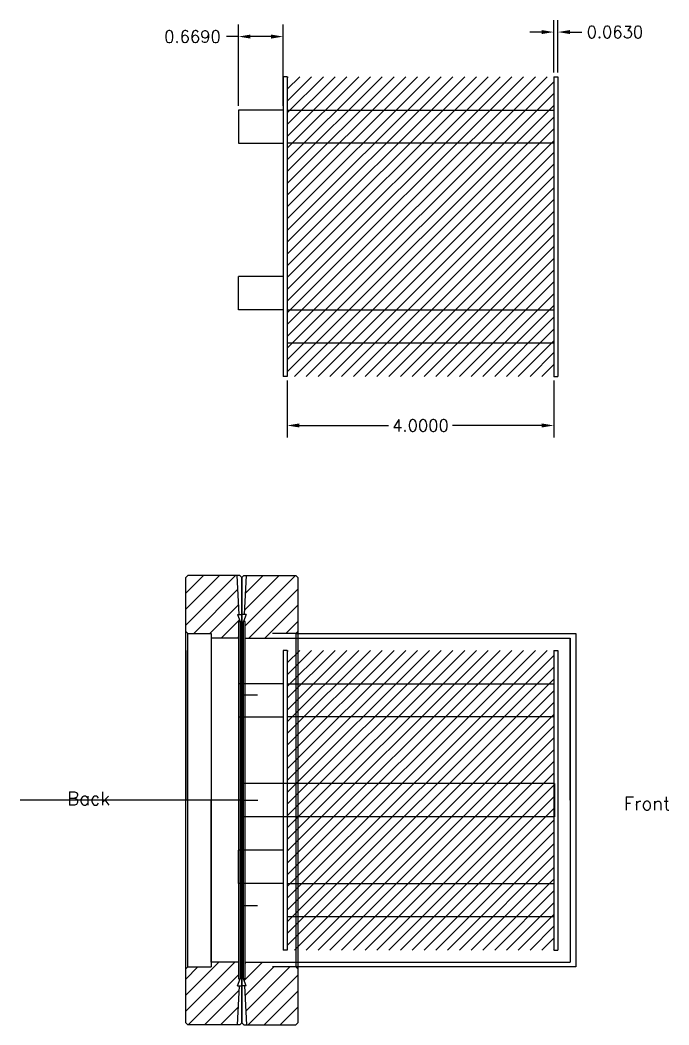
# Model space of a CAD drawing. Header units: inches. Extents: x -33.5 to 38.3, y -28.1 to 10.4.
# Drawn here: x 28.56 to 38.3, y -9.02 to 6.08 of the extents above; entities that cross this region are included whole.
import ezdxf

# ---------------------------------------------------------------- set-up
doc = ezdxf.new("R2010")
doc.units = ezdxf.units.IN
doc.header["$MEASUREMENT"] = 0
doc.styles.get("Standard").update_dxf_attribs({"font": 'txt.shx'})
doc.dimstyles.get("Standard").update_dxf_attribs({"dimtxt": 0.18, "dimasz": 0.18, "dimexe": 0.18, "dimexo": 0.0625, "dimgap": 0.09, "dimtad": 0, "dimtih": 1, "dimtoh": 1, "dimdec": 4, "dimzin": 0, "dimdsep": 46, "dimtxsty": 'Standard', "dimcen": 0.09, "dimadec": 0, "dimazin": 0, "dimtfac": 1, "dimtdec": 4, "dimtofl": 0, "dimtmove": 0, "dimatfit": 3, "dimfxl": 1, "dimtolj": 1, "dimtzin": 0, "dimarcsym": 0})

# ---------------------------------------------------------------- blocks, each defined once
blk = doc.blocks.new('*D5')
at = {"color": 0, "lineweight": -2, "transparency": 16777216}
for p, q in [((31.842, 4.788), (31.842, 6.009)), ((32.511, 4.788), (32.511, 6.009)), ((31.842, 5.829), (31.662, 5.829)), ((32.331, 5.829), (32.022, 5.829))]:
    blk.add_line(p, q, dxfattribs=at)
at = {"color": 0, "transparency": 16777216}
for points in [[(32.022, 5.859), (32.022, 5.799), (31.842, 5.829)], [(32.331, 5.859), (32.331, 5.799), (32.511, 5.829)]]:
    blk.add_solid(points, dxfattribs=at)
at = {"layer": 'Defpoints', "color": 0, "transparency": 16777216}
for p in [(31.842, 5.829), (31.842, 4.726), (32.511, 4.726)]:
    blk.add_point(p, dxfattribs=at)
at = {"color": 0, "transparency": 16777216, "insert": (31.152, 5.829), "char_height": 0.18, "attachment_point": 5}
blk.add_mtext('\\A1;0.6690', dxfattribs=at)
blk = doc.blocks.new('*D6')
at = {"color": 0, "lineweight": -2, "transparency": 16777216}
for p, q in [((36.574, 5.288), (36.574, 6.077)), ((36.637, 5.288), (36.637, 6.077)), ((36.394, 5.897), (36.214, 5.897)), ((36.817, 5.897), (36.997, 5.897))]:
    blk.add_line(p, q, dxfattribs=at)
at = {"color": 0, "transparency": 16777216}
for points in [[(36.394, 5.927), (36.394, 5.867), (36.574, 5.897)], [(36.817, 5.927), (36.817, 5.867), (36.637, 5.897)]]:
    blk.add_solid(points, dxfattribs=at)
at = {"layer": 'Defpoints', "color": 0, "transparency": 16777216}
for p in [(36.637, 5.897), (36.574, 5.226), (36.637, 5.226)]:
    blk.add_point(p, dxfattribs=at)
at = {"color": 0, "transparency": 16777216, "insert": (37.492, 5.897), "char_height": 0.18, "attachment_point": 5}
blk.add_mtext('\\A1;0.0630', dxfattribs=at)
blk = doc.blocks.new('*D7')
at = {"color": 0, "lineweight": -2, "transparency": 16777216}
for p, q in [((32.574, 0.663), (32.574, -0.192)), ((36.574, 0.663), (36.574, -0.192)), ((32.754, -0.012), (34.094, -0.012)), ((36.394, -0.012), (35.054, -0.012))]:
    blk.add_line(p, q, dxfattribs=at)
at = {"color": 0, "transparency": 16777216}
for points in [[(32.754, 0.018), (32.754, -0.042), (32.574, -0.012)], [(36.394, 0.018), (36.394, -0.042), (36.574, -0.012)]]:
    blk.add_solid(points, dxfattribs=at)
at = {"layer": 'Defpoints', "color": 0, "transparency": 16777216}
for p in [(32.574, 0.726), (36.574, 0.726), (32.574, -0.012)]:
    blk.add_point(p, dxfattribs=at)
at = {"color": 0, "transparency": 16777216, "insert": (34.574, -0.012), "char_height": 0.18, "attachment_point": 5}
blk.add_mtext('\\A1;4.0000', dxfattribs=at)

msp = doc.modelspace()

# ---------------------------------------------------------------- hatches: boundary and pattern name
h = msp.add_hatch()
h.set_pattern_fill('ANSI31', color=1)
h.set_pattern_definition([(45, (57.70273, 29.28202), (-0.08838835, 0.08838835), [])])
h.paths.add_polyline_path([(36.57436, 5.22584), (32.57436, 5.22584), (32.57436, 4.72584), (36.57436, 4.72584)])
h.paths.add_polyline_path([(36.57436, 4.72584), (32.57436, 4.72584), (32.57436, 4.22584), (36.57436, 4.22584)])
h.paths.add_polyline_path([(36.57436, 4.22584), (32.57436, 4.22584), (32.57436, 1.72584), (36.57436, 1.72584)])
h.paths.add_polyline_path([(36.57436, 1.72584), (32.57436, 1.72584), (32.57436, 1.22584), (36.57436, 1.22584)])
h.paths.add_polyline_path([(36.57436, 1.22584), (32.57436, 1.22584), (32.57436, 0.72584), (36.57436, 0.72584)])
h = msp.add_hatch()
h.set_pattern_fill('ANSI31', color=1)
h.set_pattern_definition([(45, (57.70273, 20.66536), (-0.08838835, 0.08838835), [])])
h.paths.add_polyline_path([(36.57436, -3.39081), (32.57436, -3.39081), (32.57436, -3.89081), (36.57436, -3.89081)])
h.paths.add_polyline_path([(36.57436, -3.89081), (32.57436, -3.89081), (32.57436, -4.39081), (36.57436, -4.39081)])
h.paths.add_polyline_path([(36.57436, -4.39081), (32.57436, -4.39081), (32.57436, -6.89081), (36.57436, -6.89081)])
h.paths.add_polyline_path([(36.57436, -6.89081), (32.57436, -6.89081), (32.57436, -7.39081), (36.57436, -7.39081)])
h.paths.add_polyline_path([(36.57436, -7.39081), (32.57436, -7.39081), (32.57436, -7.89081), (36.57436, -7.89081)])

# ---------------------------------------------------------------- linework, layer by layer
at = {"color": 3}
for p, q in [((32.57436, 5.22584), (32.51136, 5.22584)), ((32.51136, 5.22584), (32.51136, 0.72584)), ((32.57436, 5.22584), (32.57436, 0.72584)), ((36.57436, 5.22584), (36.63736, 5.22584)), ((36.57436, 5.22584), (36.57436, 0.72584)), ((36.63736, 5.22584), (36.63736, 0.72584)), ((32.57436, 0.72584), (32.51136, 0.72584)), ((36.57436, 0.72584), (36.63736, 0.72584)), ((32.57436, -3.39081), (32.51136, -3.39081)), ((32.51136, -3.39081), (32.51136, -7.89081)), ((32.57436, -3.39081), (32.57436, -7.89081)), ((36.57436, -3.39081), (36.63736, -3.39081)), ((36.57436, -3.39081), (36.57436, -7.89081)), ((36.63736, -3.39081), (36.63736, -7.89081)), ((32.57436, -7.89081), (32.51136, -7.89081)), ((36.57436, -7.89081), (36.63736, -7.89081))]:
    msp.add_line(p, q, dxfattribs=at)
at = {"color": 2}
for p, q in [((31.84236, 4.72584), (31.84236, 4.22584)), ((32.51136, 4.72584), (31.84236, 4.72584)), ((31.84236, 4.22584), (32.51136, 4.22584)), ((31.84236, 1.72584), (31.84236, 2.22584)), ((32.51136, 2.22584), (31.84236, 2.22584)), ((32.51136, 1.72584), (31.84236, 1.72584)), ((31.84236, -3.89081), (31.84236, -4.39081)), ((32.51136, -3.89081), (31.84236, -3.89081)), ((31.84236, -4.39081), (32.51136, -4.39081)), ((31.84236, -6.89081), (31.84236, -6.39081)), ((32.51136, -6.39081), (31.84236, -6.39081)), ((32.51136, -6.89081), (31.84236, -6.89081))]:
    msp.add_line(p, q, dxfattribs=at)
at = {"color": 4}
for p, q in [((32.57436, 4.72584), (36.57436, 4.72584)), ((36.57436, 4.22584), (32.57436, 4.22584)), ((32.57436, 1.72584), (36.57436, 1.72584)), ((36.57436, 1.22584), (32.57436, 1.22584)), ((32.57436, -3.89081), (36.57436, -3.89081)), ((36.57436, -4.39081), (32.57436, -4.39081)), ((32.57436, -6.89081), (36.57436, -6.89081)), ((36.57436, -7.39081), (32.57436, -7.39081))]:
    msp.add_line(p, q, dxfattribs=at)
at = {"color": 2, "linetype": 'Continuous'}
for p, q in [((31.79955, -2.26581), (31.05236, -3.01299)), ((31.55799, -2.26581), (31.05236, -2.77143)), ((31.31643, -2.26581), (31.05236, -2.52988)), ((31.93377, -2.7867), (32.45467, -2.2658)), ((31.94236, -3.01967), (32.69623, -2.2658)), ((31.94713, -2.53178), (32.21311, -2.2658)), ((31.96049, -2.27687), (31.97155, -2.2658)), ((31.83448, -2.47243), (31.1711, -3.13581)), ((31.99779, -3.2058), (32.73236, -2.47122)), ((31.84651, -2.70196), (31.41266, -3.13581)), ((32.23934, -3.2058), (32.73236, -2.71278)), ((31.85779, -2.93224), (31.58422, -3.20581)), ((32.5509, -3.1358), (32.73236, -2.95434)), ((31.84236, -3.18923), (31.82578, -3.20581)), ((31.78694, -8.07581), (31.05236, -8.81039)), ((31.54538, -8.07581), (31.05236, -8.56883)), ((31.23382, -8.14581), (31.05236, -8.32727)), ((31.92694, -8.34937), (32.20051, -8.0758)), ((31.93821, -8.57965), (32.37206, -8.1458)), ((31.94236, -8.09239), (31.95895, -8.0758)), ((31.95024, -8.80918), (32.61362, -8.1458)), ((31.84236, -8.26194), (31.0885, -9.01581)), ((31.98518, -9.0158), (32.73236, -8.26862)), ((31.85095, -8.49491), (31.33006, -9.01581)), ((32.22674, -9.0158), (32.73236, -8.51018)), ((31.8376, -8.74983), (31.57161, -9.01581)), ((32.4683, -9.0158), (32.73236, -8.75173)), ((31.82424, -9.00475), (31.81317, -9.01581))]:
    msp.add_line(p, q, dxfattribs=at)
at = {"color": 7, "linetype": 'Continuous'}
for p, q in [((31.08236, -2.26581), (31.05236, -2.29581)), ((31.05236, -8.98581), (31.05236, -2.29581)), ((31.82366, -2.26581), (31.08236, -2.26581)), ((31.85431, -2.85081), (31.82366, -2.26581)), ((31.86236, -2.26595), (31.82366, -2.26595)), ((31.86236, -2.26595), (31.89236, -2.29596)), ((31.89236, -2.29595), (31.92236, -2.26595)), ((31.89236, -2.29595), (31.89236, -8.98566)), ((31.89236, -8.98566), (31.89236, -2.29596)), ((31.92236, -2.26595), (31.96106, -2.26595)), ((31.93041, -2.8508), (31.96107, -2.2658)), ((31.96107, -2.2658), (32.70236, -2.2658)), ((32.70236, -2.2658), (32.73236, -2.2958)), ((32.73236, -2.2958), (32.73236, -8.9858)), ((31.82815, -2.85081), (31.85431, -2.85081)), ((31.82815, -2.85081), (31.86636, -2.95581)), ((31.85432, -2.85098), (31.89236, -2.85098)), ((31.9304, -2.85098), (31.89236, -2.85098)), ((31.95658, -2.8508), (31.91836, -2.9558)), ((31.95658, -2.8508), (31.93041, -2.8508)), ((31.84236, -2.95581), (31.86636, -2.95581)), ((31.84236, -2.95581), (31.84236, -8.32581)), ((31.86636, -2.95581), (31.86636, -8.32581)), ((31.91836, -8.3258), (31.91836, -2.9558)), ((31.94236, -2.9558), (31.91836, -2.9558)), ((31.94236, -8.3258), (31.94236, -2.9558)), ((31.05236, -3.10581), (31.08236, -3.13581)), ((31.08236, -3.13581), (31.43236, -3.13581)), ((31.08236, -8.14581), (31.08236, -3.13581)), ((31.43236, -3.13581), (31.43236, -8.14581)), ((32.70236, -3.1358), (32.35236, -3.1358)), ((32.73236, -3.1058), (32.70236, -3.1358)), ((32.70236, -3.1358), (32.70236, -8.1458)), ((31.84236, -3.20581), (31.43236, -3.20581)), ((31.94236, -3.2058), (32.35236, -3.2058)), ((31.05236, -8.17581), (31.08236, -8.14581)), ((31.08236, -8.14581), (31.43236, -8.14581)), ((31.84236, -8.07581), (31.43236, -8.07581)), ((31.94236, -8.0758), (32.35236, -8.0758)), ((32.70236, -8.1458), (32.35236, -8.1458)), ((32.73236, -8.1758), (32.70236, -8.1458)), ((31.85431, -8.43081), (31.82366, -9.01581)), ((31.82815, -8.43081), (31.86636, -8.32581)), ((31.82815, -8.43081), (31.85431, -8.43081)), ((31.84236, -8.32581), (31.86636, -8.32581)), ((31.85432, -8.43063), (31.89236, -8.43063)), ((31.9304, -8.43063), (31.89236, -8.43063)), ((31.94236, -8.3258), (31.91836, -8.3258)), ((31.95658, -8.4308), (31.91836, -8.3258)), ((31.95658, -8.4308), (31.93041, -8.4308)), ((31.93041, -8.4308), (31.96107, -9.0158)), ((31.08236, -9.01581), (31.05236, -8.98581)), ((31.82366, -9.01581), (31.08236, -9.01581)), ((31.86236, -9.01567), (31.82366, -9.01567)), ((31.89236, -8.98566), (31.86236, -9.01567)), ((31.92236, -9.01566), (31.89236, -8.98566)), ((31.92236, -9.01566), (31.96106, -9.01566)), ((31.96107, -9.0158), (32.70236, -9.0158)), ((32.70236, -9.0158), (32.73236, -8.9858))]:
    msp.add_line(p, q, dxfattribs=at)
for p, q in [((31.89236, -2.29596), (31.89236, -5.64081)), ((32.70236, -3.1358), (36.82236, -3.1358)), ((36.82236, -3.1358), (36.90536, -3.13541)), ((36.90536, -3.13541), (36.90536, -8.1458)), ((32.35236, -3.2058), (36.82236, -3.2058)), ((36.82236, -5.6408), (36.82236, -3.2058)), ((36.82236, -3.2058), (36.82236, -5.6408)), ((31.05236, -3.39081), (31.05236, -5.64081)), ((31.89236, -5.64081), (31.89236, -4.05741)), ((31.89236, -4.05741), (32.12823, -4.05741)), ((36.58736, -5.39081), (31.89236, -5.39081)), ((36.58736, -5.39081), (36.58736, -5.64081)), ((31.89236, -5.64081), (28.5644, -5.64081)), ((31.43236, -8.07581), (31.43236, -5.64081)), ((31.89236, -5.64081), (32.13352, -5.64081)), ((31.89236, -5.64081), (31.89236, -7.22421)), ((36.58736, -5.64081), (36.58736, -5.89081)), ((36.82236, -5.6408), (36.82236, -8.0758)), ((36.58736, -5.89081), (31.89236, -5.89081)), ((31.89236, -7.22421), (32.12823, -7.22421)), ((32.35236, -8.0758), (36.82236, -8.0758)), ((36.82236, -8.1458), (32.70236, -8.1458)), ((36.90536, -8.1458), (36.82236, -8.1458))]:
    msp.add_line(p, q)

# ---------------------------------------------------------------- texts
at = {"char_height": 0.2, "attachment_point": 1}
for s, insert in [('{\\C7;Back}', (29.2717, -5.51386)), ('{\\C7;Front}', (37.62491, -5.59073))]:
    msp.add_mtext_dynamic_manual_height_columns(s, width=7.104764, gutter_width=1, heights=[0], dxfattribs=dict(at, insert=insert))

# ---------------------------------------------------------------- dimensions: what is measured, and where the dimension line sits
for base, p1, p2, picture, middle in [((36.63736, 5.89668), (36.57436, 5.22584), (36.63736, 5.22584), '*D6', (37.49236, 5.89668)), ((31.84236, 5.82878), (32.51136, 4.72584), (31.84236, 4.72584), '*D5', (31.15236, 5.82878)), ((32.57436, -0.01194), (36.57436, 0.72584), (32.57436, 0.72584), '*D7', (34.57436, -0.01194))]:
    dim = msp.add_linear_dim(base=base, p1=p1, p2=p2, dimstyle='Standard')
    dim.commit()
    dim.dimension.update_dxf_attribs({"geometry": picture, "text_midpoint": middle})

doc.saveas('drawing.dxf')
